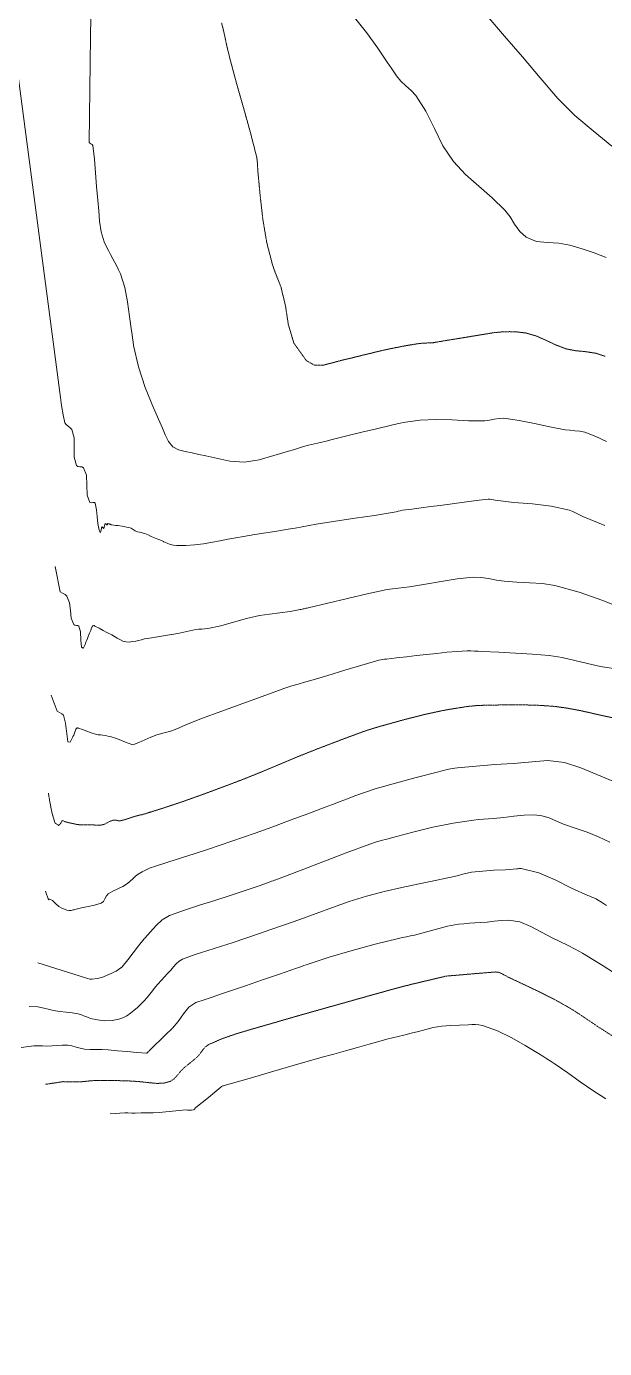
# Model space of a CAD drawing. Header units: inches. Extents: x 2775 to 10242, y 1417 to 8468.
# Drawn here: x 5268 to 6197, y 1673 to 3798 of the extents above; entities that cross this region are included whole.
import ezdxf

# ---------------------------------------------------------------- set-up
doc = ezdxf.new("R2010")
doc.units = ezdxf.units.IN
doc.header["$LTSCALE"] = 0.5
doc.header["$MEASUREMENT"] = 0
doc.header["$PDMODE"] = 1
doc.linetypes.add('CENTER', pattern=[2, 1.25, -0.25, 0.25, -0.25])
doc.linetypes.add('HIDDEN', pattern=[0.375, 0.25, -0.125])
for name, color, linetype, lineweight in [('ARCHENT RD', 3, 'CENTER', 20), ('VX-TOPO-MAJR', 1, 'HIDDEN', 20), ('VX-TOPO-MINR', 7, 'CONTINUOUS', 5)]:
    doc.layers.add(name, color=color, linetype=linetype, lineweight=lineweight)

msp = doc.modelspace()

# ---------------------------------------------------------------- linework, layer by layer
at = {"layer": 'ARCHENT RD', "color": 1, "linetype": 'Continuous', "ltscale": 7.5}
msp.add_point((5395.2, 3097.9, -44589.5), dxfattribs=at)
at = {"layer": 'VX-TOPO-MAJR'}
for points in [[(5884.6, 3286.5), (5878.8, 3285.6), (5868.5, 3283.6), (5858.3, 3281.6), (5836.4, 3276.9), (5814.6, 3271.6), (5792.8, 3266.2), (5771, 3261), (5757.7, 3257.3), (5743.9, 3253.9), (5730.4, 3254.1), (5717.7, 3261.2), (5697.5, 3289.6), (5688.6, 3319.6), (5684, 3350), (5676.7, 3380), (5673.3, 3388.8), (5669.7, 3397.6), (5666.3, 3406.5), (5663.2, 3415.5), (5653.9, 3451.5), (5647.8, 3487.9), (5643.6, 3524.7), (5640.1, 3561.5), (5639.6, 3567.4), (5639.2, 3573.4), (5638.9, 3579.4), (5638.3, 3585.4), (5638.2, 3586.2), (5638.1, 3587), (5638, 3587.8), (5637.8, 3588.6), (5627.7, 3628.2), (5616.8, 3667.3), (5605.6, 3706.4), (5595.1, 3745.7), (5591.5, 3760.3), (5588.2, 3774.9), (5585, 3789.6), (5581.5, 3804.2)], [(6017.9, 3306.1), (5920, 3290), (5913.2, 3289.7), (5906.3, 3289.5), (5899.5, 3288.9), (5889.1, 3287.3), (5878.8, 3285.6), (5868.5, 3283.6), (5858.3, 3281.6), (5836.4, 3276.9), (5814.6, 3271.6), (5792.8, 3266.2), (5771, 3261), (5757.7, 3257.3), (5743.9, 3253.9), (5730.4, 3254.1), (5717.7, 3261.2), (5697.5, 3289.6), (5688.6, 3319.6), (5684, 3350), (5676.7, 3380), (5673.3, 3388.8), (5669.7, 3397.6), (5666.3, 3406.5), (5663.2, 3415.5), (5653.9, 3451.5), (5647.8, 3487.9), (5643.6, 3524.7), (5640.1, 3561.5), (5639.6, 3567.4), (5639.2, 3573.4), (5638.9, 3579.4), (5638.3, 3585.4), (5638.2, 3586.2), (5638.1, 3587), (5638, 3587.8), (5637.8, 3588.6), (5627.7, 3628.2), (5616.8, 3667.3), (5605.6, 3706.4), (5595.1, 3745.7), (5591.5, 3760.3), (5588.2, 3774.9), (5585, 3789.6), (5581.5, 3804.2)], [(6197.5, 3268.3), (6182.5, 3273.3), (6166.7, 3275.6), (6150.6, 3277.2), (6135.1, 3280.2), (6119, 3286.3), (6103.3, 3293.7), (6087.4, 3300.8), (6070.5, 3305.7), (6057.1, 3307.4), (6043.8, 3307.9), (6030.5, 3307.4), (6017.9, 3306.1)], [(6197.5, 3268.3), (6182.5, 3273.3), (6166.7, 3275.6), (6150.6, 3277.2), (6135.1, 3280.2), (6119, 3286.3), (6103.3, 3293.7), (6087.4, 3300.8), (6070.5, 3305.7), (6057.1, 3307.4), (6043.8, 3307.9), (6030.5, 3307.4), (6025.1, 3306.8)], [(5922.4, 3290.1), (5920, 3290)]]:
    msp.add_lwpolyline(points, dxfattribs=at)
at = {"layer": 'VX-TOPO-MAJR', "flags": 128}
for points in [[(5303.3, 2566.1), (5304.7, 2556.7), (5308.4, 2536.6), (5313.6, 2518.3), (5319.8, 2514.2), (5320.6, 2515.1), (5321.6, 2516.2), (5322.7, 2517.3), (5323.6, 2518.6), (5323.9, 2519.2), (5324.2, 2519.8), (5324.5, 2520.4), (5324.8, 2521), (5324.9, 2521.1), (5325, 2521.3), (5325, 2521.5), (5325.1, 2521.6), (5326.2, 2521.9), (5327.5, 2521.4), (5328.9, 2520.7), (5330.2, 2520.1), (5336.5, 2518.6), (5342.7, 2517.1), (5349, 2515.8), (5355.4, 2515), (5358.1, 2515), (5360.8, 2515.1), (5363.4, 2515.3), (5366.1, 2515.4), (5371.2, 2515.3), (5376.4, 2515), (5381.6, 2514.6), (5386.7, 2514.5), (5392.1, 2515.7), (5397.4, 2518.4), (5402.6, 2521.1), (5408, 2522.8), (5410.8, 2522.8), (5413.6, 2522.2), (5416.4, 2521.7), (5419.2, 2521.8), (5426.9, 2523.8), (5434.5, 2526.3), (5442.2, 2528.8), (5449.9, 2530.8), (5450.9, 2531), (5451.8, 2531.2), (5452.8, 2531.3), (5453.8, 2531.5), (5485.5, 2541.4), (5517.1, 2551.9), (5548.4, 2563), (5579.6, 2574.6), (5592.1, 2579.3), (5604.6, 2584), (5617.1, 2588.8), (5629.5, 2593.7), (5649.2, 2601.8), (5668.9, 2610.1), (5688.6, 2618.3), (5708.3, 2626.5), (5733.2, 2636.4), (5758.1, 2646), (5783.1, 2655.4), (5808.3, 2664.7), (5817.1, 2667.7), (5826.1, 2670.5), (5835.1, 2673.2), (5844.1, 2675.7), (5876.9, 2684.8), (5909.9, 2693.1), (5943, 2700.1), (5976.4, 2705.4), (5988.7, 2706.7), (6001.1, 2707.3), (6013.5, 2707.6), (6025.9, 2707.8), (6048.3, 2708), (6070.8, 2707.9), (6093.2, 2707.2), (6115.6, 2705.6), (6135.7, 2702.9), (6155.6, 2699.2), (6175.4, 2694.9), (6195.2, 2690.3), (6213.8, 2686.3), (6232.4, 2682.1), (6250.5, 2676.8), (6267.9, 2669.3), (6285.1, 2659.9), (6301.9, 2650), (6318.5, 2640), (6335.1, 2629.8), (6347, 2622.7), (6358.9, 2615.6), (6370.7, 2608.3), (6382.3, 2600.8), (6395.2, 2591.1), (6407.4, 2580.6), (6419.5, 2569.8), (6431.9, 2559.6), (6446.1, 2549), (6460.3, 2538.5), (6474.6, 2528.1), (6489, 2517.8), (6499.2, 2510.6), (6509.5, 2503.6), (6519.8, 2496.6), (6530.2, 2489.7), (6545.5, 2479.8)], [(6187.4, 2189.9), (6183.4, 2192.6), (6160.2, 2208.3), (6155.1, 2211.7), (6150, 2215), (6144.9, 2218.2), (6139.6, 2221.4), (6115.5, 2234.9), (6090.8, 2247.3), (6065.8, 2259.1), (6040.7, 2271), (6036.1, 2273.5), (6031.4, 2276.1), (6026.7, 2278.1), (6021.7, 2278.7), (6005.4, 2277.4), (5989, 2276), (5972.7, 2274.6), (5956.4, 2273.2), (5952.7, 2272.9), (5948.9, 2272.6), (5945.2, 2272.3), (5941.5, 2271.9), (5940.6, 2271.8), (5939.6, 2271.5), (5938.7, 2271.2), (5937.8, 2271), (5917.8, 2266.2), (5897.8, 2261.5), (5877.8, 2256.7), (5857.9, 2251.4), (5850, 2249.2), (5842.2, 2247), (5834.3, 2244.8), (5826.5, 2242.6), (5800.7, 2235.4), (5774.9, 2228.1), (5749.1, 2220.9), (5723.3, 2213.6), (5705.3, 2208.5), (5687.2, 2203.3), (5669.2, 2198), (5651.1, 2192.8), (5628.2, 2186.2), (5605.3, 2179.4), (5582.7, 2171.6), (5560.6, 2162), (5554.9, 2157.8), (5550.4, 2152.3), (5546.1, 2146.3), (5541.3, 2141.1), (5536.1, 2136.8), (5530.9, 2132.5), (5525.6, 2128.3), (5520.5, 2124.1), (5515.1, 2118.5), (5510.2, 2112.4), (5505, 2106.7), (5498.6, 2102.6), (5487.5, 2099.8), (5475.9, 2099.6), (5464.2, 2100.8), (5452.5, 2102.1), (5449.4, 2102.4), (5446.3, 2102.7), (5443.1, 2102.9), (5440, 2103.1), (5435.4, 2103.4), (5430.8, 2103.5), (5426.2, 2103.7), (5421.6, 2103.9), (5411.4, 2104.1), (5401.2, 2104.3), (5391.1, 2104.3), (5380.9, 2104.3), (5373.3, 2103.9), (5365.7, 2103.2), (5358.1, 2102.4), (5350.5, 2101.9), (5342.7, 2101.9), (5334.1, 2102.1), (5327.1, 2102.4), (5298.6, 2098.1)], [(6528, 1673.4), (6527.2, 1681.7), (6525.3, 1701.8), (6522.8, 1726.6), (6520.6, 1749.1), (6518, 1773.5), (6515.1, 1797.9), (6512.2, 1822.2), (6509.5, 1846.6), (6509.6, 1862.8), (6511.9, 1879.2), (6513.8, 1895.5), (6512.8, 1911.6), (6506.8, 1938.8), (6500.5, 1966.1), (6494.1, 1993.3), (6487.8, 2020.5), (6486.6, 2031.4), (6486.2, 2042.4), (6484.3, 2053.1), (6478.7, 2063), (6473.8, 2066.7), (6468.3, 2068.6), (6462.5, 2069.7), (6456.8, 2071.2), (6438.2, 2077.9), (6419.5, 2084.7), (6400.9, 2091.4), (6382.2, 2097.9), (6377.1, 2099.3), (6371.8, 2100.2), (6366.5, 2101.1), (6247.4, 2151.6), (6187.4, 2189.9), (6187.4, 2189.9)]]:
    msp.add_lwpolyline(points, dxfattribs=at)
at = {"layer": 'VX-TOPO-MINR'}
for points in [[(6200, 3131.3), (6182.7, 3139.4), (6164.8, 3146.1), (6157, 3147.8), (6149.2, 3148.7), (6141.2, 3149.3), (6133.4, 3150.2), (6108.9, 3154.9), (6084.4, 3160.2), (6059.8, 3165.2), (6034.9, 3168.7), (6027.2, 3168.5), (6019.6, 3167.2), (6012, 3165.6), (6004.3, 3164.6), (5978.2, 3164.7), (5952.1, 3165.9), (5926, 3166.8), (5900, 3165.6), (5888.5, 3164.1), (5877, 3162.4), (5865.6, 3160.3), (5854.2, 3157.8), (5830.4, 3151.9), (5806.6, 3146.1), (5782.9, 3140.2), (5759.1, 3134.4), (5749.6, 3132.1), (5740.1, 3129.8), (5730.6, 3127.5), (5721.1, 3125.2), (5713, 3123.1), (5705, 3120.7), (5697, 3118.2), (5688.9, 3115.8), (5665.6, 3108.8), (5642, 3102.1), (5618.3, 3098.2), (5594.7, 3099.5), (5585, 3101.6), (5575.3, 3103.8), (5565.6, 3106.1), (5555.9, 3108.3), (5545, 3110.7), (5534, 3113), (5523.1, 3115.3), (5512.2, 3117.9), (5503.1, 3122.9), (5496.2, 3131.5), (5490.9, 3141.9), (5486.4, 3152.5), (5472, 3185.3), (5458.9, 3218.2), (5448, 3251.6), (5440.1, 3285.8), (5439.2, 3291.7), (5438.4, 3297.6), (5437.6, 3303.5), (5436.8, 3309.4), (5433.6, 3332.5), (5430.5, 3355.8), (5426.1, 3378.7), (5418.8, 3400.9), (5416, 3407.1), (5413, 3413.1), (5409.9, 3419), (5406.8, 3425), (5403.2, 3431.8), (5399.5, 3438.5), (5395.9, 3445.3), (5392.6, 3452.4), (5387.7, 3468.6), (5385.4, 3485.3), (5384.3, 3502.2), (5382.8, 3519.1), (5380.4, 3541.1), (5378.7, 3563.2), (5377, 3585.3), (5374.5, 3607.3), (5373.5, 3608.7), (5371.6, 3609.7), (5369.7, 3610.7), (5368.9, 3612.1), (5369.2, 3654.5), (5369.7, 3697), (5370.3, 3739.4), (5371, 3781.8), (5371.5, 3813.3)], [(6199.1, 3426.9), (6180, 3434.6), (6160.5, 3440.9), (6140.9, 3447.1), (6123.3, 3450.2), (6105.1, 3451), (6087.2, 3452.9), (6070.7, 3459.6), (6060.4, 3469.1), (6052.3, 3480.6), (6044.9, 3492.5), (6036.4, 3503.4), (6016.1, 3522.9), (5994.7, 3541.6), (5973.5, 3560.7), (5954, 3581.2), (5937, 3606.5), (5923.3, 3634.2), (5909.8, 3662.1), (5893.4, 3687.7), (5885.8, 3695.7), (5877.6, 3703.2), (5869.5, 3710.7), (5862.4, 3719.1), (5854.8, 3730.1), (5847.4, 3741.3), (5840.1, 3752.5), (5832.6, 3763.5), (5814.1, 3788.6), (5794.8, 3813.1)], [(6208.4, 3606.1), (6178.5, 3630.7), (6148.9, 3655.6), (6121.7, 3682.9), (6093.1, 3716.1), (6064.7, 3749.4), (6036.2, 3782.7), (6007.7, 3816)], [(5244.3, 3796.1), (5322.6, 3202.3), (5324.4, 3189.3), (5326.9, 3174), (5329.7, 3161.5), (5331.5, 3158.7), (5334.7, 3156.1), (5338.1, 3153.5), (5340.8, 3150.7), (5344.6, 3137.3), (5344.5, 3121.8), (5344.5, 3106.2), (5348.4, 3092.9), (5350.6, 3091.4), (5353.9, 3090.8), (5357.1, 3090.4), (5359.5, 3089.2), (5364.2, 3077.2), (5364.7, 3061.3), (5365.3, 3045.3), (5370, 3033.3), (5371.9, 3032.8), (5374.5, 3033.1), (5377, 3033.2), (5378.5, 3032.1), (5380.7, 3021.5), (5381.7, 3010.6), (5382.7, 2999.7), (5384.9, 2988.9), (5385.2, 2988), (5385.4, 2987.1), (5385.7, 2986.2), (5386.1, 2985.3), (5387, 2985.5), (5387.8, 2988.7), (5388.7, 2992.4), (5389.8, 2994.3), (5390.3, 2993.9), (5390.8, 2993), (5391.4, 2992.1), (5391.9, 2991.7), (5392.7, 2993), (5393.2, 2995.6), (5393.8, 2998.1), (5394.6, 2999.4), (5395.3, 2999.1), (5396.1, 2998.3), (5396.9, 2997.5), (5397.6, 2997.3), (5397.9, 2997.7), (5398.1, 2998.4), (5398.4, 2999.1), (5398.8, 2999.3), (5399.7, 2999.2), (5400.6, 2999), (5401.6, 2998.7), (5402.6, 2998.3), (5403.1, 2998.1), (5403.6, 2997.8), (5404.2, 2997.5), (5404.7, 2997.3), (5408.1, 2996.8), (5411.4, 2996.4), (5414.7, 2996.1), (5418.1, 2995.6), (5421.6, 2995.1), (5425.1, 2994.5), (5428.7, 2993.9), (5432.2, 2993.2), (5435.9, 2991.9), (5439.4, 2990), (5442.8, 2988), (5446.4, 2986.4), (5449.3, 2985.6), (5452.3, 2984.9), (5455.3, 2984.2), (5458.1, 2983.3), (5463.3, 2981.1), (5468.5, 2978.9), (5473.7, 2976.6), (5478.9, 2974.4), (5480.4, 2973.8), (5482, 2973.2), (5483.5, 2972.6), (5485.1, 2972), (5486, 2971.5), (5487, 2971), (5487.9, 2970.5), (5488.9, 2970), (5493.9, 2967.8), (5499, 2966), (5504.2, 2964.7), (5509.5, 2964.1), (5523.9, 2964.1), (5538.2, 2965.2), (5552.5, 2967), (5566.7, 2969.4), (5579.2, 2971.8), (5591.7, 2974.3), (5604.2, 2976.7), (5616.7, 2978.9), (5634.6, 2981.7), (5652.4, 2984.5), (5670.3, 2987.3), (5688.2, 2990.2), (5699.5, 2992.2), (5710.8, 2994.2), (5722, 2996.2), (5733.3, 2998.2), (5764.6, 3003.2), (5796, 3007.9), (5827.3, 3012.6), (5858.6, 3017.6), (5862, 3018.3), (5865.3, 3019.2), (5868.6, 3020), (5871.9, 3020.7), (5887.1, 3022.7), (5902.3, 3024.6), (5917.4, 3026.6), (5932.6, 3028.5), (5951.9, 3031.2), (5971.2, 3033.9), (5990.4, 3036.5), (6009.7, 3038.9), (6012.6, 3038.8), (6015.4, 3038.2), (6018.1, 3037.4), (6020.9, 3036.8), (6050.9, 3033.3), (6081, 3030.9), (6111, 3027.5), (6140.5, 3020.8), (6146, 3018.7), (6151.3, 3016.1), (6156.5, 3013.3), (6161.9, 3010.8), (6197.2, 2996.1)], [(6231, 2860.5), (6193.8, 2875.7), (6155.9, 2889.3), (6117.1, 2899.9), (6096.8, 2903.1), (6076.3, 2904.4), (6055.8, 2905.2), (6035.4, 2906.7), (6022.9, 2908.6), (6010.4, 2911.1), (5997.9, 2913), (5985.4, 2913.3), (5959.9, 2910.6), (5934.4, 2906.5), (5908.9, 2902), (5883.4, 2897.9), (5874.3, 2896.8), (5865.3, 2895.8), (5856.2, 2894.7), (5847.3, 2893.2), (5815.5, 2886.4), (5783.9, 2879), (5752.3, 2871.3), (5720.7, 2864), (5719.1, 2863.6), (5717.5, 2863.3), (5715.9, 2862.9), (5714.3, 2862.6), (5712.7, 2862.2), (5711.1, 2861.9), (5709.5, 2861.5), (5707.9, 2861.1), (5691.6, 2858.2), (5675.1, 2856), (5658.5, 2854), (5642.1, 2851.5), (5621.3, 2846.9), (5600.7, 2841.1), (5580.1, 2835.3), (5559.3, 2830.7), (5554.6, 2830.1), (5549.8, 2829.8), (5545.1, 2829.6), (5540.3, 2829.1), (5530.6, 2827.2), (5520.9, 2824.8), (5511.3, 2822.5), (5501.5, 2821), (5501.5, 2821), (5501.4, 2821), (5501.4, 2821), (5501.3, 2821), (5501.2, 2820.9), (5501.1, 2820.9), (5501, 2820.9), (5500.9, 2820.9), (5491.2, 2819.5), (5481.5, 2818), (5471.8, 2816.4), (5462.2, 2814.8), (5457.5, 2813.9), (5452.8, 2812.8), (5448.2, 2811.7), (5443.5, 2810.6), (5438.4, 2809.6), (5433.1, 2809), (5427.9, 2809.1), (5422.8, 2810.6), (5418.1, 2813), (5413.7, 2815.4), (5409.4, 2817.9), (5405, 2820.4), (5398.2, 2824), (5391.4, 2827.5), (5384.6, 2831.1), (5377.8, 2834.7), (5377.4, 2835), (5377, 2835.3), (5376.6, 2835.5), (5376.2, 2835.7), (5374.5, 2835.1), (5373.1, 2833), (5372, 2830.3), (5371.1, 2827.8), (5370.6, 2826.6), (5370.2, 2825.5), (5369.8, 2824.3), (5369.3, 2823.2), (5368.2, 2820.4), (5367.1, 2817.7), (5365.9, 2814.9), (5364.8, 2812.2), (5363.9, 2809.8), (5363, 2807.4), (5362.1, 2805.1), (5361.2, 2802.7), (5360.7, 2801.6), (5360.1, 2800.6), (5359.4, 2799.7), (5358.8, 2799), (5356.2, 2800.9), (5355.5, 2812), (5354.8, 2825.6), (5352.2, 2834.7), (5350.6, 2835.4), (5348.3, 2835.8), (5345.9, 2836.3), (5344.2, 2837.3), (5340, 2847.4), (5338.5, 2859.7), (5337, 2872.1), (5333, 2882.5), (5330, 2885.3), (5325.8, 2887.7), (5322.2, 2889.5), (5313.8, 2930.3)], [(6214.3, 2765.9), (6190.1, 2769.9), (6169.5, 2774.3), (6149.1, 2779.3), (6128.6, 2783.9), (6107.9, 2787.2), (6080.9, 2789.7), (6053.9, 2791.3), (6026.8, 2792.6), (5999.7, 2793.8), (5993.9, 2794.1), (5988, 2794.4), (5982.1, 2794.7), (5976.2, 2794.7), (5959.8, 2793.9), (5943.5, 2792.5), (5927.2, 2790.8), (5910.9, 2789), (5894.8, 2787.2), (5878.7, 2785.4), (5862.6, 2783.6), (5846.4, 2781.7), (5843.3, 2781.3), (5840.2, 2780.9), (5837.1, 2780.4), (5834, 2779.7), (5806.6, 2771.8), (5779.4, 2763.6), (5752.2, 2755.4), (5724.9, 2747.3), (5714.8, 2744.4), (5704.6, 2741.5), (5694.5, 2738.6), (5684.4, 2735.6), (5683, 2735), (5681.5, 2734.4), (5680.1, 2733.8), (5678.7, 2733.2), (5646.4, 2721.3), (5614, 2709.6), (5581.6, 2698), (5549.3, 2686.1), (5537.3, 2681.3), (5525.3, 2676.2), (5513.4, 2671.1), (5501.3, 2666.3), (5495.4, 2664.4), (5489.3, 2662.8), (5483.2, 2661.4), (5477.2, 2659.7), (5467.5, 2656.1), (5458.1, 2652), (5448.6, 2647.7), (5439.1, 2643.9), (5439, 2643.9), (5439, 2643.9), (5439, 2643.9), (5439, 2643.9), (5431.5, 2646.2), (5424.2, 2649.3), (5416.9, 2652.5), (5409.5, 2655.1), (5405.9, 2656), (5402.2, 2656.9), (5398.6, 2657.8), (5394.9, 2658.6), (5390.9, 2659.2), (5387, 2659.6), (5383, 2660), (5379.1, 2660.8), (5372, 2663), (5365, 2665.6), (5358, 2668.2), (5351.1, 2670.7), (5350.6, 2670.9), (5350.2, 2671.1), (5349.8, 2671.3), (5349.4, 2671.2), (5347.4, 2669), (5346.1, 2665.9), (5345.1, 2662.5), (5343.8, 2659.4), (5343.4, 2658.6), (5343, 2657.9), (5342.7, 2657.2), (5342.3, 2656.5), (5341.2, 2654.4), (5340.2, 2652.3), (5339.2, 2650.2), (5338.1, 2648.2), (5334.6, 2648.4), (5332.7, 2661.6), (5330.8, 2678.8), (5327.5, 2691.3), (5324.9, 2693.7), (5321, 2696), (5317.4, 2697.8), (5307.8, 2723.7)], [(6209.8, 2585.4), (6184.1, 2596), (6158.4, 2606.9), (6132.3, 2615.4), (6105.4, 2618.6), (6099.1, 2618.3), (6092.8, 2617.6), (6086.5, 2616.9), (6080.2, 2616.2), (6050.3, 2614), (6020.3, 2611.9), (5990.3, 2609.6), (5960.4, 2606.9), (5952.1, 2605.7), (5943.9, 2604), (5935.7, 2602), (5927.6, 2599.8), (5894.3, 2591.2), (5861.1, 2582.4), (5828.2, 2572.8), (5795.7, 2561.7), (5783.7, 2557.2), (5771.8, 2552.7), (5759.8, 2548.1), (5747.9, 2543.6), (5719.8, 2533.1), (5691.7, 2522.6), (5663.7, 2512.2), (5635.5, 2501.8), (5616.9, 2495.2), (5598.1, 2488.8), (5579.3, 2482.5), (5560.6, 2476.2), (5538.8, 2469), (5517, 2462.1), (5495.2, 2455.3), (5473.4, 2448.2), (5466.7, 2445.8), (5460.2, 2442.9), (5453.8, 2439.6), (5447.6, 2436.1), (5442.9, 2432.6), (5438.7, 2428.6), (5434.5, 2424.5), (5430.1, 2420.8), (5422.7, 2416.3), (5414.8, 2412.4), (5406.9, 2408.7), (5399.4, 2404.3), (5396.3, 2400.8), (5394, 2396.2), (5391.6, 2391.9), (5387.9, 2389.2), (5377.5, 2386.3), (5366.9, 2383.9), (5356.3, 2381.8), (5345.8, 2379.2), (5344.3, 2378.8), (5342.8, 2378.3), (5341.3, 2377.8), (5339.8, 2377.4), (5336.3, 2377.3), (5332.7, 2378.1), (5329.1, 2379.4), (5325.6, 2380.8), (5320, 2384.1), (5314.7, 2388.9), (5309.6, 2393.3), (5304.7, 2395.8), (5304.3, 2395.6), (5303.8, 2395), (5303.4, 2394.4), (5298.7, 2408.5)], [(6205.2, 2487.5), (6187.2, 2496.1), (6168.6, 2503.3), (6149.7, 2509.9), (6130.8, 2516.5), (6119.3, 2521.3), (6107.7, 2526.2), (6096, 2529.9), (6083.9, 2531.4), (6067.5, 2530.6), (6051.2, 2528.9), (6034.8, 2526.9), (6018.5, 2525.3), (6010.4, 2524.7), (6002.3, 2524.1), (5994.2, 2523.5), (5986.1, 2522.8), (5953.3, 2518), (5920.8, 2511.3), (5888.5, 2503.2), (5856.3, 2494.8), (5846.9, 2492.4), (5837.7, 2489.9), (5828.5, 2487.2), (5819.4, 2484.1), (5781.7, 2470), (5744, 2455.6), (5706.4, 2441.2), (5668.7, 2427), (5666.4, 2426.1), (5664.1, 2425.3), (5661.8, 2424.4), (5659.4, 2423.6), (5643.4, 2417.9), (5627.3, 2412.4), (5611.2, 2407), (5595.1, 2401.5), (5570.7, 2393.6), (5546.1, 2386.1), (5521.7, 2378.2), (5497.5, 2369.4), (5486, 2362.7), (5476.2, 2353.5), (5467.1, 2343.1), (5458.1, 2332.9), (5457.9, 2332.6), (5457.7, 2332.4), (5457.4, 2332.1), (5457.2, 2331.8), (5448.1, 2320.8), (5439.3, 2309.5), (5430.6, 2298.2), (5421.5, 2287), (5421.1, 2286.5), (5420.7, 2286.1), (5420.2, 2285.6), (5419.7, 2285.2), (5416, 2282.5), (5412.2, 2280.2), (5408.2, 2278.2), (5404.1, 2276.2), (5396.6, 2272.8), (5389, 2270), (5381.3, 2268), (5373.5, 2266.9), (5370, 2267.2), (5366, 2268.2), (5362.8, 2269.2), (5286.2, 2293.5)]]:
    msp.add_lwpolyline(points, dxfattribs=at)
at = {"layer": 'VX-TOPO-MINR', "flags": 128}
for points in [[(6199.6, 2385.7), (6191.7, 2390.8), (6183.9, 2395.8), (6183.6, 2396), (6183.3, 2396.1), (6183.1, 2396.3), (6182.8, 2396.5), (6179.6, 2397.8), (6176.4, 2399.1), (6173.1, 2400.3), (6169.9, 2401.5), (6143.5, 2413.5), (6117.5, 2426.6), (6090.9, 2438), (6062.7, 2445), (6060.9, 2445), (6059.1, 2444.8), (6057.4, 2444.6), (6055.6, 2444.4), (6037.4, 2443.1), (6019.1, 2442.1), (6000.9, 2440.8), (5982.7, 2439), (5975.8, 2437.7), (5968.9, 2436), (5962.2, 2434), (5955.3, 2432.2), (5927.2, 2426.1), (5899, 2420.2), (5870.8, 2414.2), (5842.7, 2407.9), (5828.5, 2404.4), (5814.3, 2400.6), (5800.3, 2396.4), (5786.4, 2391.9), (5759.9, 2382.5), (5733.6, 2372.8), (5707.2, 2363.1), (5680.7, 2353.7), (5660.6, 2346.8), (5640.5, 2339.9), (5620.4, 2333), (5600.2, 2326.1), (5579.9, 2319.5), (5559.4, 2313.2), (5539.1, 2306.7), (5518.9, 2299.3), (5513.4, 2296.1), (5508.7, 2291.7), (5504.4, 2286.8), (5500.1, 2281.8), (5494.8, 2276.3), (5489.6, 2270.7), (5484.4, 2265.1), (5479.3, 2259.4), (5474.9, 2254), (5470.7, 2248.6), (5466.4, 2243.1), (5462.1, 2237.7), (5457.1, 2232.1), (5451.8, 2226.9), (5446.3, 2221.8), (5440.6, 2216.7), (5435, 2212.3), (5429.1, 2208.4), (5422.9, 2205.2), (5416.5, 2202.8), (5405.4, 2200.5), (5393.7, 2200.3), (5382.1, 2201.6), (5370.7, 2204.1), (5365.8, 2205.8), (5361, 2207.9), (5356.2, 2210), (5351.2, 2211.4), (5341.4, 2213), (5331.5, 2214.2), (5321.5, 2215.4), (5311.6, 2216.9), (5303, 2218.7), (5293.6, 2220.9), (5286.1, 2222.8), (5272.4, 2223.2)], [(6211.1, 2277.6), (6194.6, 2288.3), (6178, 2298.7), (6161.3, 2308.9), (6149.3, 2315.6), (6137.1, 2321.7), (6124.8, 2327.5), (6112.4, 2333.4), (6095.3, 2342.6), (6078.2, 2352), (6060.7, 2359.2), (6042.3, 2361.8), (6030.9, 2361.2), (6019.6, 2360.2), (6008.3, 2359), (5997, 2358), (5988.3, 2357.4), (5979.6, 2356.9), (5970.8, 2356.3), (5962.2, 2355.4), (5944.2, 2352.2), (5926.6, 2347.6), (5909, 2342.6), (5891.4, 2338), (5884.9, 2336.6), (5878.5, 2335.3), (5872.1, 2333.9), (5865.7, 2332.4), (5828.3, 2323.2), (5791.1, 2313.2), (5754.1, 2302.3), (5717.5, 2290.3), (5713.6, 2288.9), (5709.6, 2287.5), (5705.7, 2286.1), (5701.8, 2284.7), (5674.5, 2275.3), (5647.2, 2266), (5619.9, 2256.6), (5592.6, 2247.3), (5579.5, 2242.8), (5566.4, 2238.4), (5553.3, 2234), (5540.2, 2229.5), (5528.9, 2222.1), (5520, 2211.2), (5511.8, 2199.1), (5502.5, 2188.5), (5502.2, 2188.2), (5501.9, 2188), (5501.6, 2187.7), (5501.3, 2187.5), (5492.3, 2178.6), (5483.3, 2169.8), (5474.3, 2160.9), (5465.3, 2152), (5464.4, 2151.1), (5463.4, 2150.1), (5462.4, 2149.2), (5461.5, 2148.3), (5461.4, 2148.2), (5461.4, 2148.2), (5461.4, 2148.2), (5461.3, 2148.2), (5461.2, 2148.2), (5461.1, 2148.2), (5460.9, 2148.2), (5460.8, 2148.2), (5445.3, 2149.5), (5429.9, 2150.8), (5414.4, 2152.1), (5399, 2153.3), (5389.5, 2153.8), (5380, 2154.1), (5370.5, 2154.3), (5361, 2154.8), (5354.3, 2156), (5347.7, 2158), (5341.1, 2160), (5334.4, 2161), (5326, 2160.9), (5317.5, 2160.4), (5309.1, 2159.8), (5300.6, 2159.6), (5293.6, 2159.7), (5285.9, 2159.9), (5279.6, 2160), (5259.5, 2157.1)], [(6198.6, 2074.7), (6177.9, 2087.9), (6157.7, 2102.1), (6137.7, 2116.4), (6117.4, 2130.3), (6110.8, 2134.6), (6104.1, 2138.9), (6097.4, 2143.2), (6090.7, 2147.4), (6069.3, 2160.7), (6047.6, 2173), (6024.9, 2183.8), (6000.7, 2192.5), (5994.9, 2193.7), (5989.2, 2194.1), (5983.4, 2194.1), (5977.6, 2193.8), (5963.5, 2193.4), (5949.3, 2192.9), (5935.2, 2191.7), (5921.3, 2189.2), (5909.5, 2186.2), (5897.7, 2183.1), (5886, 2180.1), (5874.2, 2177.1), (5865, 2174.9), (5855.9, 2172.7), (5846.7, 2170.5), (5837.6, 2168.1), (5818.6, 2162.8), (5799.6, 2157.4), (5780.6, 2152.1), (5761.6, 2146.8), (5757.5, 2145.6), (5753.4, 2144.5), (5749.4, 2143.3), (5745.3, 2142.2), (5705.3, 2130.8), (5665.4, 2119.3), (5625.5, 2107.7), (5585.7, 2096.1), (5584.6, 2095.8), (5583.5, 2095.5), (5582.4, 2095.1), (5581.3, 2094.6), (5581.1, 2094.4), (5580.8, 2094.2), (5580.6, 2093.9), (5580.4, 2093.6), (5570.4, 2085.3), (5560.2, 2077.1), (5550, 2069), (5539.9, 2060.7), (5539, 2059.7), (5538.2, 2058.7), (5537.3, 2057.7), (5536.2, 2057), (5533.2, 2056.4), (5530, 2056.5), (5526.9, 2056.8), (5523.8, 2056.9), (5513.2, 2055.9), (5502.6, 2054.7), (5492, 2053.7), (5481.4, 2052.9), (5471.7, 2052.5), (5462.1, 2052.2), (5452.4, 2052), (5442.8, 2051.9), (5437.2, 2051.9), (5431, 2052), (5426, 2052.1), (5402.4, 2050.4)]]:
    msp.add_lwpolyline(points, dxfattribs=at)

doc.saveas('drawing.dxf')
